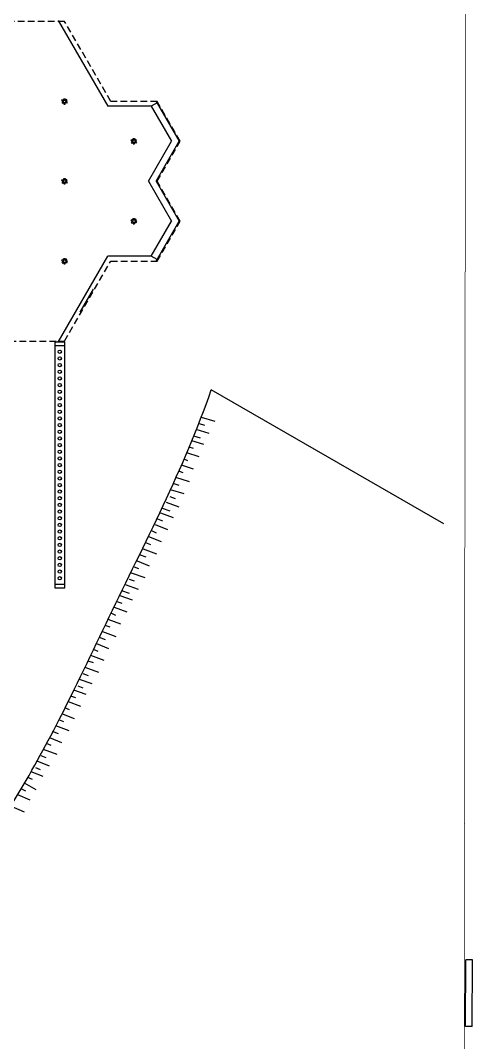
# Model space of a CAD drawing. Header units: millimetres. Extents: x 2128 to 2646, y 1972 to 2207.
# Drawn here: x 2495.2 to 2529.1, y 2016.6 to 2093.3 of the extents above; entities that cross this region are included whole.
import ezdxf

# ---------------------------------------------------------------- set-up
doc = ezdxf.new("R2010")
doc.units = ezdxf.units.MM
doc.linetypes.add('HIDDEN', pattern=[0.375, 0.25, -0.125])
for name, color, linetype in [('ar-banco-v', 2, 'Continuous'), ('AR-CALÇADA', 1, 'Continuous'), ('AR-ESTC', 3, 'Continuous'), ('AR-ESTC-V', 1, 'Continuous'), ('AR-ESTMA-C', 1, 'Continuous'), ('AR-ESTMA-V', 2, 'Continuous'), ('AR-PROJ', 1, 'HIDDEN'), ('ar-talude', 1, 'Continuous'), ('fred', 1, 'Continuous'), ('urb-faixa', 1, 'Continuous'), ('via', 1, 'Continuous')]:
    doc.layers.add(name, color=color, linetype=linetype)

# ---------------------------------------------------------------- blocks, each defined once
blk = doc.blocks.new('Base Pilar')
at = {"layer": 'AR-ESTMA-C'}
for points in [[(-0.004, -0.007), (-0.054, -0.093), (-0.14, -0.043), (-0.09, 0.043)], [(0.108, 0), (0.008, 0), (0.008, 0.1), (0.108, 0.1)], [(0.119, -0.007), (0.169, -0.093), (0.256, -0.043), (0.206, 0.043)], [(-0.004, -0.193), (-0.054, -0.107), (-0.14, -0.157), (-0.09, -0.243)], [(0.108, -0.2), (0.008, -0.2), (0.008, -0.3), (0.108, -0.3)], [(0.119, -0.193), (0.169, -0.107), (0.256, -0.157), (0.206, -0.243)]]:
    blk.add_lwpolyline(points, close=True, dxfattribs=at)
for points in [[(0, 0), (0.115, 0), (0.173, -0.1), (0.115, -0.2), (0, -0.2), (-0.058, -0.1), (0, 0)], [(0, -0.2), (0.115, -0.2), (0.173, -0.1), (0.115, 0), (0, 0), (-0.058, -0.1), (0, -0.2)]]:
    blk.add_lwpolyline(points, dxfattribs=at)

msp = doc.modelspace()

# ---------------------------------------------------------------- linework, layer by layer
at = {"layer": 'ar-banco-v'}
for p, q in [((2505.432, 2087.119), (2504.999, 2086.869)), ((2504.999, 2086.869), (2506.516, 2084.241)), ((2504.784, 2081.242), (2506.516, 2084.241)), ((2504.784, 2081.242), (2506.516, 2078.242)), ((2505.361, 2081.242), (2507.093, 2078.242)), ((2504.999, 2075.614), (2506.516, 2078.242)), ((2505.432, 2075.364), (2504.999, 2075.614))]:
    msp.add_line(p, q, dxfattribs=at)
at = {"layer": 'AR-CALÇADA'}
for p, q in [((2505.432, 2087.119), (2507.093, 2084.241)), ((2505.361, 2081.242), (2507.093, 2084.241)), ((2505.361, 2081.242), (2507.093, 2078.242)), ((2505.432, 2075.364), (2507.093, 2078.242))]:
    msp.add_line(p, q, dxfattribs=at)
at = {"layer": 'AR-ESTC'}
for p, q in [((2498.51, 2069.165), (2497.76, 2069.165)), ((2497.76, 2069.165), (2497.76, 2068.915)), ((2497.76, 2068.915), (2498.51, 2068.915)), ((2498.51, 2068.915), (2498.51, 2069.165)), ((2498.51, 2050.965), (2497.76, 2050.965)), ((2497.76, 2050.965), (2497.76, 2050.715)), ((2497.76, 2050.715), (2498.51, 2050.715)), ((2498.51, 2050.715), (2498.51, 2050.965))]:
    msp.add_line(p, q, dxfattribs=at)
at = {"layer": 'AR-ESTC-V'}
for p, q in [((2497.76, 2068.915), (2497.76, 2050.965)), ((2498.51, 2050.965), (2498.51, 2068.915))]:
    msp.add_line(p, q, dxfattribs=at)
at = {"layer": 'AR-ESTMA-C', "ltscale": 0.25}
for centre in [(2498.136, 2068.44), (2498.136, 2067.94), (2498.136, 2067.44), (2498.136, 2066.94), (2498.136, 2066.44), (2498.136, 2065.94), (2498.136, 2065.44), (2498.136, 2064.94), (2498.136, 2064.44), (2498.136, 2063.94), (2498.136, 2063.44), (2498.136, 2062.94), (2498.136, 2062.44), (2498.136, 2061.94), (2498.136, 2061.44), (2498.136, 2060.94), (2498.136, 2060.44), (2498.136, 2059.94), (2498.136, 2059.44), (2498.136, 2058.94), (2498.136, 2058.44), (2498.136, 2057.94), (2498.136, 2057.44), (2498.136, 2056.94), (2498.136, 2056.44), (2498.136, 2055.94), (2498.136, 2055.44), (2498.136, 2054.94), (2498.136, 2054.44), (2498.136, 2053.94), (2498.136, 2053.44), (2498.136, 2052.94), (2498.136, 2052.44), (2498.136, 2051.94), (2498.136, 2051.44)]:
    msp.add_circle(centre, 0.125, dxfattribs=at)
at = {"layer": 'AR-PROJ', "ltscale": 2}
msp.add_lwpolyline([(2501.963, 2075.243), (2505.427, 2075.243), (2507.159, 2078.242), (2505.427, 2081.242), (2507.159, 2084.241), (2505.427, 2087.241), (2501.963, 2087.241), (2498.5, 2093.24), (2439.62, 2093.24), (2437.889, 2090.24), (2437.889, 2072.243), (2439.62, 2069.244), (2498.5, 2069.244)], close=True, dxfattribs=at)
at = {"layer": 'ar-talude'}
for p, q in [((2526.932, 2055.523), (2509.495, 2065.591)), ((2509.792, 2063.198), (2508.753, 2063.505)), ((2509.342, 2062.306), (2508.364, 2062.596)), ((2509.023, 2062.913), (2508.623, 2063.031)), ((2508.69, 2061.963), (2508.185, 2062.113)), ((2508.173, 2061.191), (2507.845, 2061.289)), ((2508.945, 2061.483), (2508.037, 2061.752)), ((2507.743, 2060.266), (2507.462, 2060.39)), ((2508.591, 2060.563), (2507.665, 2060.862)), ((2507.376, 2059.365), (2507.06, 2059.467)), ((2508.152, 2059.632), (2507.259, 2059.92)), ((2507.855, 2058.675), (2506.842, 2059.001)), ((2507.472, 2057.768), (2506.433, 2058.075)), ((2507.078, 2058.405), (2506.63, 2058.55)), ((2506.805, 2057.408), (2506.411, 2057.548)), ((2506.421, 2056.478), (2505.846, 2056.682)), ((2507.091, 2056.785), (2506.13, 2057.127)), ((2505.864, 2055.735), (2505.493, 2055.866)), ((2506.65, 2055.985), (2505.722, 2056.314)), ((2505.384, 2054.834), (2505.045, 2055.006)), ((2506.247, 2055.085), (2505.302, 2055.447)), ((2504.969, 2053.954), (2504.594, 2054.098)), ((2505.759, 2054.179), (2504.814, 2054.541)), ((2505.411, 2053.239), (2504.416, 2053.619)), ((2504.861, 2052.34), (2503.959, 2052.716)), ((2504.621, 2053.011), (2504.181, 2053.18)), ((2504.531, 2051.459), (2503.51, 2051.822)), ((2504.066, 2052.139), (2503.727, 2052.281)), ((2503.748, 2051.216), (2503.355, 2051.356)), ((2503.364, 2050.286), (2502.789, 2050.49)), ((2504.034, 2050.593), (2503.073, 2050.935)), ((2502.807, 2049.543), (2502.437, 2049.674)), ((2503.593, 2049.793), (2502.665, 2050.122)), ((2502.327, 2048.642), (2501.988, 2048.813)), ((2503.19, 2048.893), (2502.245, 2049.255)), ((2502.702, 2047.987), (2501.757, 2048.349)), ((2502.354, 2047.046), (2501.36, 2047.427)), ((2501.913, 2047.761), (2501.537, 2047.905)), ((2501.804, 2046.147), (2500.902, 2046.524)), ((2501.564, 2046.819), (2501.124, 2046.987)), ((2501.009, 2045.947), (2500.67, 2046.088)), ((2500.666, 2045.078), (2500.272, 2045.218)), ((2501.474, 2045.267), (2500.453, 2045.63)), ((2500.281, 2044.125), (2499.888, 2044.265)), ((2501.064, 2044.369), (2500.043, 2044.732)), ((2500.567, 2043.503), (2499.606, 2043.844)), ((2499.34, 2042.452), (2498.97, 2042.584)), ((2500.126, 2042.702), (2499.199, 2043.032)), ((2499.897, 2043.195), (2499.526, 2043.327)), ((2499.723, 2041.802), (2498.778, 2042.164)), ((2499.235, 2040.896), (2498.29, 2041.258)), ((2498.861, 2041.551), (2498.521, 2041.723)), ((2498.832, 2039.983), (2497.837, 2040.363)), ((2498.446, 2040.671), (2498.07, 2040.815)), ((2498.042, 2039.755), (2497.601, 2039.924)), ((2497.486, 2038.883), (2497.148, 2039.025)), ((2498.281, 2039.083), (2497.38, 2039.46)), ((2497.12, 2037.959), (2496.734, 2038.117)), ((2497.931, 2038.213), (2496.91, 2038.576)), ((2497.377, 2037.324), (2496.433, 2037.709)), ((2496.103, 2036.331), (2495.739, 2036.479)), ((2496.9, 2036.545), (2495.988, 2036.916)), ((2496.694, 2037.048), (2496.329, 2037.197)), ((2496.367, 2035.558), (2495.492, 2036.052)), ((2495.926, 2034.782), (2494.999, 2035.187)), ((2495.582, 2035.453), (2495.251, 2035.64)), ((2495.481, 2033.887), (2494.505, 2034.314))]:
    msp.add_line(p, q, dxfattribs=at)
msp.add_open_spline([(2450.654, 2053.824), (2451.157, 2047.326), (2453.844, 2032.33), (2471.228, 2019.184), (2482.454, 2021.897), (2490.735, 2027.597), (2497.912, 2040.099), (2502.918, 2051.029), (2507.482, 2059.744), (2509.495, 2065.591)], degree=3, knots=[0.874603, 0.874603, 0.874603, 0.874603, 13.033613, 24.300817, 33.994288, 45.623477, 57.311406, 66.544355, 85.146679, 85.146679, 85.146679, 85.146679], dxfattribs=at)
at = {"layer": 'fred'}
for p, q in [((2498.027, 2093.315), (2501.749, 2086.869)), ((2505.361, 2087.241), (2507.093, 2084.241)), ((2504.999, 2086.869), (2501.749, 2086.869)), ((2505.361, 2081.242), (2507.093, 2084.241)), ((2505.361, 2075.243), (2507.093, 2078.242)), ((2498.027, 2069.169), (2501.749, 2075.614)), ((2504.999, 2075.614), (2501.749, 2075.614)), ((2499.67, 2071.413), (2500.669, 2073.145))]:
    msp.add_line(p, q, dxfattribs=at)
at = {"layer": 'urb-faixa', "ltscale": 10}
for p, q in [((2528.565, 2017.797, 0), (2528.581, 2022.797, 0)), ((2529.081, 2022.796, 0), (2528.581, 2022.797, 0)), ((2529.065, 2017.796, 0), (2529.081, 2022.796, 0)), ((2529.065, 2017.796, 0), (2528.565, 2017.797, 0))]:
    msp.add_line(p, q, dxfattribs=at)
at = {"layer": 'via', "const_width": 0.05}
msp.add_lwpolyline([(2479.594, 2207.289), (2480.372, 2206.205), (2486.582, 2196.656), (2496.276, 2188.698), (2501.687, 2185.728), (2508.252, 2182.027), (2511.802, 2179.536), (2515.649, 2175.6), (2517.706, 2173.312), (2520.5, 2169.707), (2524.613, 2163.775), (2526.913, 2160.712), (2528.055, 2158.556), (2528.491, 2156.147), (2528.475, 2153.541), (2528.426, 2147.081), (2528.543, 2086.436), (2528.426, 1989.489), (2528.402, 1972.193)], dxfattribs=at)

# ---------------------------------------------------------------- block references
at = {"layer": 'AR-ESTMA-V', "ltscale": 10, "xscale": 0.9998263286693145, "yscale": 0.9998263286693145, "zscale": 0.9998263286693145}
for p in [(2498.442, 2087.341), (2503.637, 2084.341), (2498.442, 2081.342), (2503.637, 2078.342), (2498.442, 2075.343)]:
    msp.add_blockref('Base Pilar', p, dxfattribs=at)

doc.saveas('drawing.dxf')
